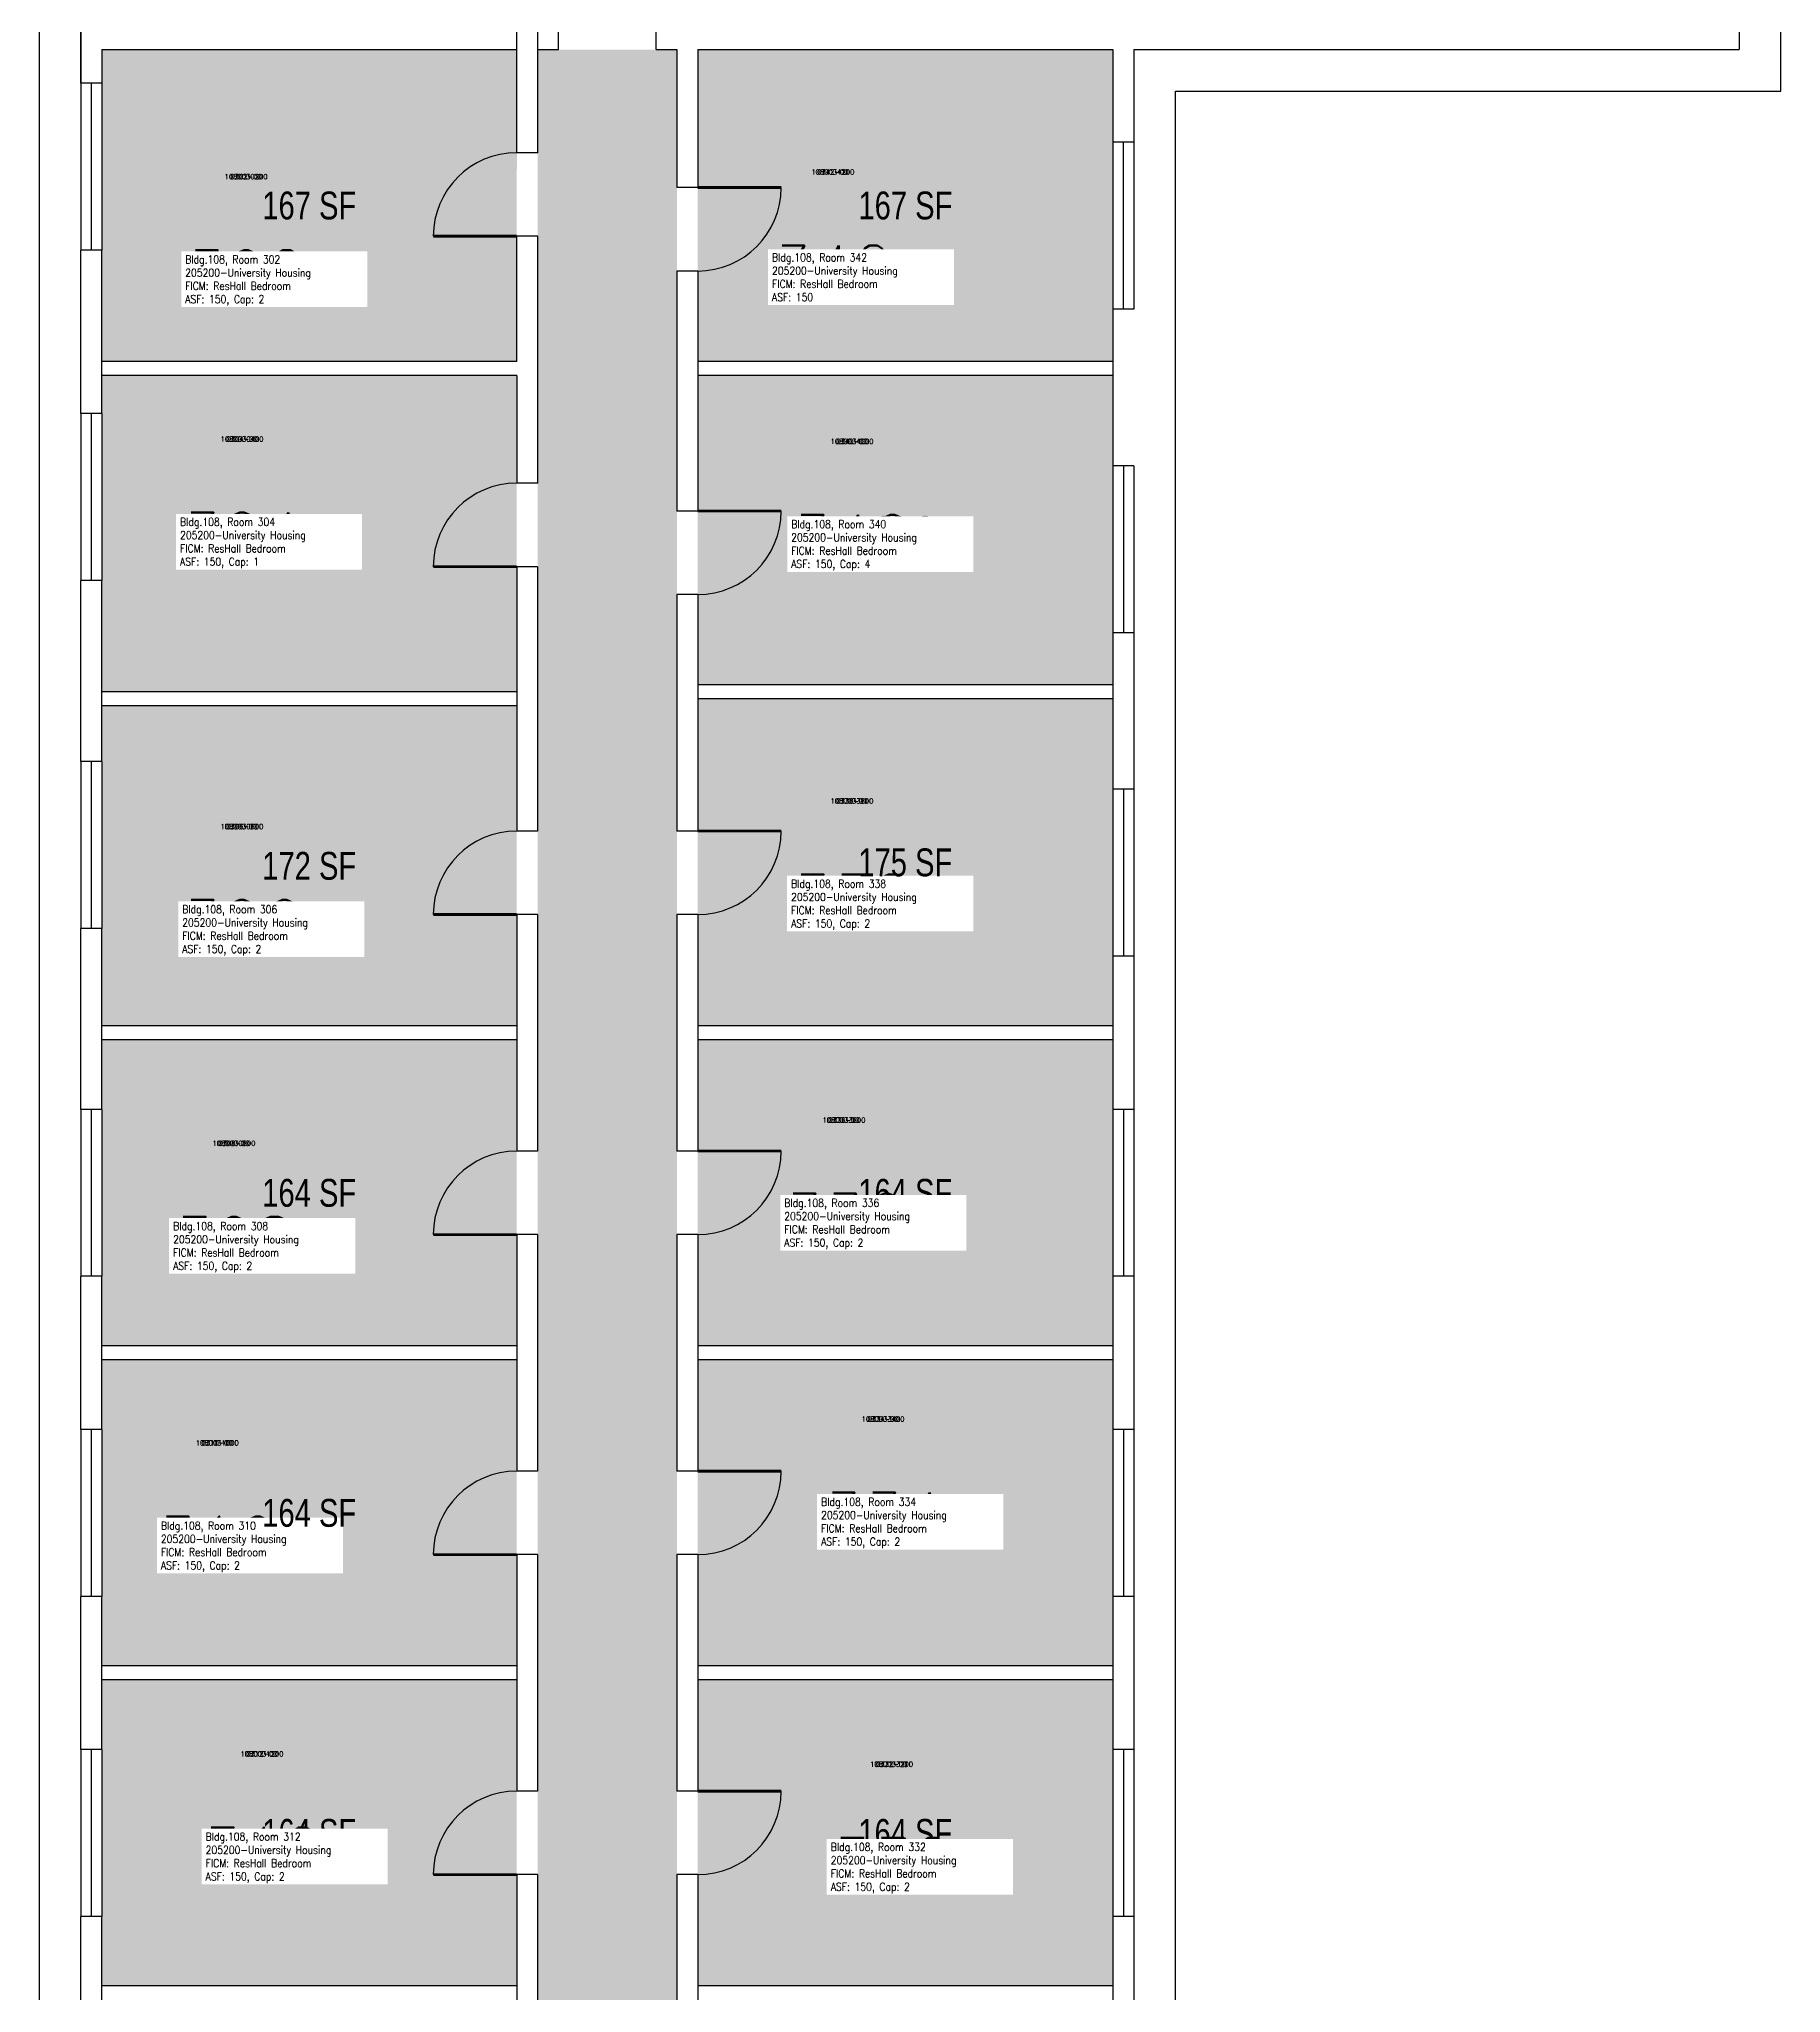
# Model space of a CAD drawing. Header units: inches. Extents: x -18 to 733, y -18 to 3747.
# Drawn here: x -18 to 733, y 938 to 1780 of the extents above; entities that cross this region are included whole.
import ezdxf
from ezdxf.enums import TextEntityAlignment as Align

# ---------------------------------------------------------------- set-up
doc = ezdxf.new("R2010")
doc.units = ezdxf.units.IN
doc.header["$LTSCALE"] = 0.25
doc.header["$MEASUREMENT"] = 0
for name, color, linetype in [('A-DOOR', 2, 'CONTINUOUS'), ('A-GLAZ', 1, 'CONTINUOUS'), ('A-GLAZ-SILL', 2, 'CONTINUOUS'), ('A-IDEN-RNUM', 7, 'CONTINUOUS'), ('A-IDEN-SNUM', 4, 'CONTINUOUS'), ('A-IDEN-VNUM', 4, 'CONTINUOUS'), ('A-ROOF', 2, 'CONTINUOUS'), ('A-WALL', 5, 'CONTINUOUS'), ('AREA-TEXT', 3, 'CONTINUOUS'), ('Rooms-Category-Color', 7, 'CONTINUOUS'), ('Rooms-College-Color', 7, 'CONTINUOUS'), ('Rooms-Department-Color', 7, 'CONTINUOUS'), ('Rooms-Division-Color', 7, 'CONTINUOUS'), ('Rooms-Information', 7, 'CONTINUOUS')]:
    doc.layers.add(name, color=color, linetype=linetype)
doc.styles.add('AREA', font='arial.ttf', dxfattribs={"width": 0.75, "height": 24})
doc.styles.add('ROOMSNUMBER', font='SIMPLEX.shx', dxfattribs={"height": 0.18})
doc.styles.add('ROOMVNUMBER', font='simplex.shx', dxfattribs={"width": 0.85})

msp = doc.modelspace()

# ---------------------------------------------------------------- hatches: boundary and pattern name
at = {"layer": 'Rooms-Category-Color', "true_color": 0x728ef3}
for points in [[(188, 1776), (9, 1776), (9, 1747.99), (9, 1675.99), (9, 1641.5), (187.96, 1641.5)], [(445.08, 1666.5), (445.08, 1738.5), (445.08, 1776), (266.04, 1776), (265.96, 1641.5), (445, 1641.5)], [(187.96, 1635.5), (9, 1635.5), (9, 1605.5), (9, 1533.5), (9, 1499.01), (187.96, 1499.01)], [(445, 1526), (445, 1598), (445, 1635.5), (265.96, 1635.5), (265.96, 1502.01), (445, 1502.01)], [(187.96, 1493.01), (9, 1493.01), (9, 1469.01), (9, 1397.01), (9, 1355), (187.96, 1355)], [(445, 1385), (445, 1457), (445, 1496.01), (265.96, 1496), (265.96, 1355), (445, 1355)], [(187.96, 1349), (9, 1349), (9, 1319), (9, 1247), (9, 1217), (187.96, 1217)], [(445, 1247), (445, 1319), (445, 1349), (265.96, 1349), (265.96, 1217), (445, 1217)], [(187.96, 1211), (9, 1211), (9, 1181), (9, 1109), (9, 1079), (187.96, 1079)], [(445, 1109), (445, 1181), (445, 1211), (265.96, 1211), (265.96, 1079), (445, 1079)], [(187.96, 1073), (9, 1073), (9, 1043), (9, 971), (9, 941), (187.96, 941)], [(445, 971), (445, 1043), (445, 1073), (265.96, 1073), (265.96, 941), (445, 941)]]:
    msp.add_hatch(color=171, dxfattribs=at).paths.add_polyline_path(points)
at = {"layer": 'Rooms-Category-Color', "true_color": 0xadadad}
msp.add_hatch(color=253, dxfattribs=at).paths.add_polyline_path([(257.04, 1776), (196.96, 1776), (196.96, 1773), (196.96, 155), (197, 155), (197, 9), (257, 9), (256.96, 527), (268.96, 527), (268.96, 556), (256.96, 556)])
at = {"layer": 'Rooms-College-Color', "true_color": 0xadadad}
for points in [[(188, 1776), (9, 1776), (9, 1747.99), (9, 1675.99), (9, 1641.5), (187.96, 1641.5)], [(257.04, 1776), (196.96, 1776), (196.96, 1773), (196.96, 155), (197, 155), (197, 9), (257, 9), (256.96, 527), (268.96, 527), (268.96, 556), (256.96, 556)], [(445.08, 1666.5), (445.08, 1738.5), (445.08, 1776), (266.04, 1776), (265.96, 1641.5), (445, 1641.5)], [(187.96, 1635.5), (9, 1635.5), (9, 1605.5), (9, 1533.5), (9, 1499.01), (187.96, 1499.01)], [(445, 1526), (445, 1598), (445, 1635.5), (265.96, 1635.5), (265.96, 1502.01), (445, 1502.01)], [(187.96, 1493.01), (9, 1493.01), (9, 1469.01), (9, 1397.01), (9, 1355), (187.96, 1355)], [(445, 1385), (445, 1457), (445, 1496.01), (265.96, 1496), (265.96, 1355), (445, 1355)], [(187.96, 1349), (9, 1349), (9, 1319), (9, 1247), (9, 1217), (187.96, 1217)], [(445, 1247), (445, 1319), (445, 1349), (265.96, 1349), (265.96, 1217), (445, 1217)], [(187.96, 1211), (9, 1211), (9, 1181), (9, 1109), (9, 1079), (187.96, 1079)], [(445, 1109), (445, 1181), (445, 1211), (265.96, 1211), (265.96, 1079), (445, 1079)], [(187.96, 1073), (9, 1073), (9, 1043), (9, 971), (9, 941), (187.96, 941)], [(445, 971), (445, 1043), (445, 1073), (265.96, 1073), (265.96, 941), (445, 941)]]:
    msp.add_hatch(color=253, dxfattribs=at).paths.add_polyline_path(points)
at = {"layer": 'Rooms-Department-Color', "true_color": 0x604aed}
for points in [[(188, 1776), (9, 1776), (9, 1747.99), (9, 1675.99), (9, 1641.5), (187.96, 1641.5)], [(445.08, 1666.5), (445.08, 1738.5), (445.08, 1776), (266.04, 1776), (265.96, 1641.5), (445, 1641.5)], [(187.96, 1635.5), (9, 1635.5), (9, 1605.5), (9, 1533.5), (9, 1499.01), (187.96, 1499.01)], [(445, 1526), (445, 1598), (445, 1635.5), (265.96, 1635.5), (265.96, 1502.01), (445, 1502.01)], [(187.96, 1493.01), (9, 1493.01), (9, 1469.01), (9, 1397.01), (9, 1355), (187.96, 1355)], [(445, 1385), (445, 1457), (445, 1496.01), (265.96, 1496), (265.96, 1355), (445, 1355)], [(187.96, 1349), (9, 1349), (9, 1319), (9, 1247), (9, 1217), (187.96, 1217)], [(445, 1247), (445, 1319), (445, 1349), (265.96, 1349), (265.96, 1217), (445, 1217)], [(187.96, 1211), (9, 1211), (9, 1181), (9, 1109), (9, 1079), (187.96, 1079)], [(445, 1109), (445, 1181), (445, 1211), (265.96, 1211), (265.96, 1079), (445, 1079)], [(187.96, 1073), (9, 1073), (9, 1043), (9, 971), (9, 941), (187.96, 941)], [(445, 971), (445, 1043), (445, 1073), (265.96, 1073), (265.96, 941), (445, 941)]]:
    msp.add_hatch(color=173, dxfattribs=at).paths.add_polyline_path(points)
at = {"layer": 'Rooms-Department-Color', "true_color": 0xacacac}
msp.add_hatch(color=253, dxfattribs=at).paths.add_polyline_path([(257.04, 1776), (196.96, 1776), (196.96, 1773), (196.96, 155), (197, 155), (197, 9), (257, 9), (256.96, 527), (268.96, 527), (268.96, 556), (256.96, 556)])
at = {"layer": 'Rooms-Division-Color', "true_color": 0x604aed}
for points in [[(188, 1776), (9, 1776), (9, 1747.99), (9, 1675.99), (9, 1641.5), (187.96, 1641.5)], [(445.08, 1666.5), (445.08, 1738.5), (445.08, 1776), (266.04, 1776), (265.96, 1641.5), (445, 1641.5)], [(187.96, 1635.5), (9, 1635.5), (9, 1605.5), (9, 1533.5), (9, 1499.01), (187.96, 1499.01)], [(445, 1526), (445, 1598), (445, 1635.5), (265.96, 1635.5), (265.96, 1502.01), (445, 1502.01)], [(187.96, 1493.01), (9, 1493.01), (9, 1469.01), (9, 1397.01), (9, 1355), (187.96, 1355)], [(445, 1385), (445, 1457), (445, 1496.01), (265.96, 1496), (265.96, 1355), (445, 1355)], [(187.96, 1349), (9, 1349), (9, 1319), (9, 1247), (9, 1217), (187.96, 1217)], [(445, 1247), (445, 1319), (445, 1349), (265.96, 1349), (265.96, 1217), (445, 1217)], [(187.96, 1211), (9, 1211), (9, 1181), (9, 1109), (9, 1079), (187.96, 1079)], [(445, 1109), (445, 1181), (445, 1211), (265.96, 1211), (265.96, 1079), (445, 1079)], [(187.96, 1073), (9, 1073), (9, 1043), (9, 971), (9, 941), (187.96, 941)], [(445, 971), (445, 1043), (445, 1073), (265.96, 1073), (265.96, 941), (445, 941)]]:
    msp.add_hatch(color=173, dxfattribs=at).paths.add_polyline_path(points)
at = {"layer": 'Rooms-Division-Color', "true_color": 0xadadad}
msp.add_hatch(color=253, dxfattribs=at).paths.add_polyline_path([(257.04, 1776), (196.96, 1776), (196.96, 1773), (196.96, 155), (197, 155), (197, 9), (257, 9), (256.96, 527), (268.96, 527), (268.96, 556), (256.96, 556)])

# ---------------------------------------------------------------- linework, layer by layer
at = {"layer": 'A-DOOR', "const_width": 1.2}
for points in [[(265.96, 1716.49), (301.96, 1716.49)], [(187.96, 1695.49), (151.96, 1695.49)], [(265.96, 1577), (301.96, 1577)], [(187.96, 1553), (151.96, 1553)], [(265.96, 1439), (301.96, 1439)], [(187.96, 1403), (151.96, 1403)], [(265.96, 1301), (301.96, 1301)], [(187.96, 1265), (151.96, 1265)], [(265.96, 1163), (301.96, 1163)], [(187.96, 1127), (151.96, 1127)], [(265.96, 1025), (301.96, 1025)], [(187.96, 989), (151.96, 989)]]:
    msp.add_lwpolyline(points, dxfattribs=at)
at = {"layer": 'A-DOOR'}
for centre, start, end in [((187.96, 1695.49), 90, 180), ((265.96, 1716.49), 270, 360), ((187.96, 1553), 90, 180), ((265.96, 1577), 270, 360), ((187.96, 1403), 90, 180), ((265.96, 1439), 270, 360), ((187.96, 1265), 90, 180), ((265.96, 1301), 270, 360), ((187.96, 1127), 90, 180), ((265.96, 1163), 270, 360), ((187.96, 989), 90, 180), ((265.96, 1025), 270, 360)]:
    msp.add_arc(centre, 36, start, end, dxfattribs=at)
at = {"layer": 'A-GLAZ'}
for p, q in [((4.49, 1761.5), (4.49, 1689.5)), ((449.47, 1735.97), (449.47, 1663.97)), ((4.5, 1689.5), (4.5, 1689.48)), ((449.5, 1663.99), (449.5, 1663.97)), ((4.49, 1619.01), (4.49, 1547.01)), ((449.5, 1596.48), (449.5, 1524.48)), ((4.5, 1547.01), (4.5, 1547)), ((4.5, 1469), (4.5, 1397)), ((449.5, 1456.98), (449.5, 1384.98)), ((4.5, 1318.98), (4.5, 1246.98)), ((449.5, 1319), (449.5, 1246.98)), ((4.5, 1180.98), (4.5, 1108.98)), ((449.5, 1180.98), (449.5, 1108.98)), ((4.5, 1042.98), (4.5, 970.98)), ((449.5, 1042.98), (449.5, 970.98))]:
    msp.add_line(p, q, dxfattribs=at)
at = {"layer": 'A-GLAZ-SILL'}
for p, q in [((0, 1761.5), (0, 1689.5)), ((9, 1761.5), (9, 1689.5)), ((445, 1735.99), (445, 1663.99)), ((454, 1735.99), (454, 1663.99)), ((0, 1619.01), (0, 1547.01)), ((9, 1619.01), (9, 1547.01)), ((445, 1596.49), (445, 1524.49)), ((454, 1596.49), (454, 1524.49)), ((0, 1469.01), (0, 1397.01)), ((9, 1469.01), (9, 1397.01)), ((445, 1457), (445, 1385)), ((454, 1457), (454, 1385)), ((0, 1319), (0, 1247)), ((9, 1319), (9, 1247)), ((445, 1319), (445, 1247)), ((454, 1319), (454, 1247)), ((0, 1181), (0, 1109)), ((9, 1181), (9, 1109)), ((445, 1181), (445, 1109)), ((454, 1181), (454, 1109)), ((0, 1043), (0, 971)), ((9, 1043), (9, 971)), ((445, 1043), (445, 971)), ((454, 1043), (454, 971))]:
    msp.add_line(p, q, dxfattribs=at)
at = {"layer": 'A-ROOF'}
msp.add_lwpolyline([(733, 1932), (660, 1932), (660, 3632), (472, 3632), (472, 3747), (170, 3747), (170, 1803), (-18, 1803), (-18, -18), (284, -18), (284, 97), (472, 97), (472, 1758), (733, 1758)], close=True, dxfattribs=at)
at = {"layer": 'A-WALL'}
for p, q in [((188, 1731.49), (188, 2122)), ((197, 1731.49), (197, 2122)), ((715, 1914), (715, 1776)), ((0, 1761.5), (0, 1785)), ((0, 1785), (0, 1761.5)), ((206.02, 1776), (206.02, 1785)), ((248.02, 1776), (248.02, 1785)), ((9, 1776), (187.96, 1776)), ((9, 1776), (188, 1776)), ((9, 1776), (9, 1761.5)), ((197, 1776), (206.02, 1776)), ((248.02, 1776), (257.04, 1776)), ((257.04, 1776), (257.04, 1716.49)), ((266.04, 1776), (266.04, 1716.49)), ((266.04, 1776), (445, 1776)), ((445, 1776), (445, 1735.99)), ((445.04, 1776), (445.08, 1776)), ((453.96, 1776), (715, 1776)), ((453.96, 1776), (453.96, 1735.99)), ((9, 1761.5), (0, 1761.5)), ((453.96, 1735.99), (445, 1735.99)), ((197, 1731.49), (187.96, 1731.49)), ((266.04, 1716.49), (257.04, 1716.49)), ((197, 1695.49), (187.96, 1695.49)), ((188, 1641.5), (188, 1695.49)), ((197, 1589), (197, 1695.49)), ((0, 1619.01), (0, 1689.5)), ((9, 1689.5), (0, 1689.5)), ((9, 1619.01), (9, 1689.5)), ((265.96, 1680.49), (256.96, 1680.49)), ((256.96, 1680.49), (256.96, 1577)), ((265.96, 1680.49), (265.96, 1577)), ((454, 1663.99), (445, 1663.99)), ((445, 1663.99), (445, 1596.49)), ((188, 1641.5), (9, 1641.5)), ((187.96, 1635.5), (9, 1635.5)), ((187.96, 1635.5), (187.96, 1589)), ((445, 1641.5), (265.96, 1641.5)), ((445, 1635.5), (265.96, 1635.5)), ((9, 1619.01), (0, 1619.01)), ((453.96, 1596.49), (445, 1596.49)), ((197, 1589), (187.96, 1589)), ((265.96, 1577), (256.96, 1577)), ((187.96, 1553), (187.96, 1439)), ((196.96, 1553), (187.96, 1553)), ((196.96, 1553), (196.96, 1439)), ((0, 1469.01), (0, 1547.01)), ((9, 1547.01), (0, 1547.01)), ((9, 1469.01), (9, 1547.01)), ((265.96, 1541), (256.96, 1541)), ((256.96, 1541), (256.96, 1439)), ((265.96, 1541), (265.96, 1439)), ((454, 1524.49), (445, 1524.49)), ((445, 1524.49), (445, 1457)), ((454, 1524.49), (454, 1457)), ((445, 1502.01), (265.96, 1502.01)), ((187.96, 1499.01), (9, 1499.01)), ((187.96, 1493.01), (9, 1493.01)), ((445, 1496.01), (265.96, 1496.01)), ((9, 1469.01), (0, 1469.01)), ((453.96, 1457), (445, 1457)), ((196.96, 1439), (187.96, 1439)), ((265.96, 1439), (256.96, 1439)), ((196.96, 1403), (187.96, 1403)), ((187.96, 1403), (187.96, 1301)), ((196.96, 1403), (196.96, 1301)), ((265.96, 1403), (256.96, 1403)), ((256.96, 1403), (256.96, 1301)), ((265.96, 1403), (265.96, 1301)), ((0, 1319), (0, 1397.01)), ((9, 1397.01), (0, 1397.01)), ((9, 1319), (9, 1397.01)), ((454, 1385), (445, 1385)), ((445, 1385), (445, 1319)), ((454, 1385), (454, 1319)), ((187.96, 1355), (9, 1355)), ((187.96, 1349), (9, 1349)), ((445, 1355), (265.96, 1355)), ((445, 1349), (265.96, 1349)), ((9, 1319), (0, 1319)), ((454, 1319), (445, 1319)), ((196.96, 1301), (187.96, 1301)), ((265.96, 1301), (256.96, 1301)), ((196.96, 1265), (187.96, 1265)), ((187.96, 1265), (187.96, 1163)), ((196.96, 1265), (196.96, 1163)), ((256.96, 1265), (256.96, 1163)), ((265.96, 1265), (256.96, 1265)), ((265.96, 1265), (265.96, 1163)), ((9, 1247), (0, 1247)), ((0, 1181), (0, 1247)), ((9, 1181), (9, 1247)), ((454, 1247), (445, 1247)), ((445, 1247), (445, 1181)), ((454, 1247), (454, 1181)), ((187.96, 1217), (9, 1217)), ((445, 1217), (265.96, 1217)), ((187.96, 1211), (9, 1211)), ((445, 1211), (265.96, 1211)), ((9, 1181), (0, 1181)), ((454, 1181), (445, 1181)), ((196.96, 1163), (187.96, 1163)), ((265.96, 1163), (256.96, 1163)), ((196.96, 1127), (187.96, 1127)), ((187.96, 1127), (187.96, 1025)), ((196.96, 1127), (196.96, 1025)), ((265.96, 1127), (256.96, 1127)), ((256.96, 1127), (256.96, 1025)), ((265.96, 1127), (265.96, 1025)), ((0, 1043), (0, 1109)), ((9, 1109), (0, 1109)), ((9, 1043), (9, 1109)), ((454, 1109), (445, 1109)), ((445, 1109), (445, 1043)), ((454, 1109), (454, 1043)), ((187.96, 1079), (9, 1079)), ((445, 1079), (265.96, 1079)), ((187.96, 1073), (9, 1073)), ((445, 1073), (265.96, 1073)), ((9, 1043), (0, 1043)), ((454, 1043), (445, 1043)), ((196.96, 1025), (187.96, 1025)), ((265.96, 1025), (256.96, 1025)), ((196.96, 989), (187.96, 989)), ((187.96, 989), (187.96, 887)), ((196.96, 989), (196.96, 887)), ((265.96, 989), (256.96, 989)), ((256.96, 989), (256.96, 923)), ((265.96, 989), (265.96, 923)), ((9, 971), (0, 971)), ((0, 905), (0, 971)), ((9, 905), (9, 971)), ((454, 971), (445, 971)), ((445, 971), (445, 782)), ((454, 971), (454, 782)), ((187.96, 941), (9, 941)), ((445, 941), (265.96, 941))]:
    msp.add_line(p, q, dxfattribs=at)

# ---------------------------------------------------------------- texts
at = {"layer": 'A-IDEN-RNUM', "style": 'ROOMSNUMBER'}
for s, p in [('0302-00', (71.24, 1721.18)), ('0342-00', (324.24, 1723.18)), ('0304-00', (69.5, 1607.99)), ('0340-00', (332.5, 1606.99)), ('0338-00', (332.46, 1451.95)), ('0306-00', (69.46, 1440.95)), ('0336-00', (329.03, 1314.34)), ('0308-00', (66.03, 1304.34)), ('0334-00', (345.88, 1185.42)), ('0310-00', (58.8, 1175.16)), ('0312-00', (78.1, 1041.06)), ('0332-00', (349.57, 1036.61))]:
    msp.add_text(s, height=2.16, dxfattribs=at).set_placement(p, align=Align.MIDDLE)
at = {"layer": 'A-IDEN-SNUM', "style": 'ROOMSNUMBER'}
for s, p in [('1080030200', (71.24, 1721.18)), ('1080034200', (324.24, 1723.18)), ('1080030400', (69.5, 1607.99)), ('1080034000', (332.5, 1606.99)), ('1080033800', (332.46, 1451.95)), ('1080030600', (69.46, 1440.95)), ('1080033600', (329.03, 1314.34)), ('1080030800', (66.03, 1304.34)), ('1080033400', (345.88, 1185.42)), ('1080031000', (58.8, 1175.16)), ('1080031200', (78.1, 1041.06)), ('1080033200', (349.57, 1036.61))]:
    msp.add_text(s, height=2.16, dxfattribs=at).set_placement(p, align=Align.MIDDLE)
at = {"layer": 'A-IDEN-VNUM', "style": 'ROOMVNUMBER', "width": 0.85}
for s, p in [('302', (71.24, 1677.49)), ('342', (324.24, 1679.49)), ('304', (69.5, 1564.31)), ('340', (332.5, 1563.31)), ('338', (332.46, 1408.27)), ('306', (69.46, 1397.27)), ('336', (329.03, 1270.66)), ('308', (66.03, 1260.66)), ('334', (345.88, 1141.74)), ('310', (58.8, 1131.48)), ('312', (78.1, 997.38)), ('332', (349.57, 992.93))]:
    msp.add_text(s, height=24, dxfattribs=at).set_placement(p, align=Align.MIDDLE)
at = {"layer": 'AREA-TEXT', "style": 'AREA', "width": 0.75}
for s, p in [('167 SF', (98.5, 1708.75)), ('167 SF', (355.52, 1708.75)), ('170 SF', (98.48, 1567.26)), ('166 SF', (355.48, 1568.75)), ('172 SF', (98.48, 1424.01)), ('175 SF', (355.48, 1425.5)), ('164 SF', (98.48, 1283)), ('164 SF', (355.48, 1283)), ('164 SF', (98.48, 1145)), ('164 SF', (355.48, 1145)), ('164 SF', (98.48, 1007)), ('164 SF', (355.48, 1007))]:
    msp.add_text(s, height=12, dxfattribs=at).set_placement(p, align=Align.MIDDLE_CENTER)

# ---------------------------------------------------------------- next in the draw order: texts
at = {"layer": 'Rooms-Information', "char_height": 3.4286, "width": 76.8, "attachment_point": 7, "style": 'ROOMVNUMBER', "bg_fill": 3, "box_fill_scale": 1.5, "bg_fill_color": 256, "bg_fill_true_color": 13158600, "bg_fill_transparency": 0}
for s, insert in [('Bldg.108, Room 302^M^J205200-University Housing^M^JFICM: ResHall Bedroom^M^JASF: 150, Cap: 2', (45.01, 1665.49)), ('Bldg.108, Room 342^M^J205200-University Housing^M^JFICM: ResHall Bedroom^M^JASF: 150', (298.01, 1667.49)), ('Bldg.108, Room 304^M^J205200-University Housing^M^JFICM: ResHall Bedroom^M^JASF: 150, Cap: 1', (42.78, 1552.31)), ('Bldg.108, Room 340^M^J205200-University Housing^M^JFICM: ResHall Bedroom^M^JASF: 150, Cap: 4', (306.27, 1551.31)), ('Bldg.108, Room 338^M^J205200-University Housing^M^JFICM: ResHall Bedroom^M^JASF: 150, Cap: 2', (306.23, 1396.27)), ('Bldg.108, Room 306^M^J205200-University Housing^M^JFICM: ResHall Bedroom^M^JASF: 150, Cap: 2', (43.72, 1385.27)), ('Bldg.108, Room 336^M^J205200-University Housing^M^JFICM: ResHall Bedroom^M^JASF: 150, Cap: 2', (303.29, 1258.66)), ('Bldg.108, Room 308^M^J205200-University Housing^M^JFICM: ResHall Bedroom^M^JASF: 150, Cap: 2', (39.8, 1248.66)), ('Bldg.108, Room 334^M^J205200-University Housing^M^JFICM: ResHall Bedroom^M^JASF: 150, Cap: 2', (319.17, 1129.74)), ('Bldg.108, Room 310^M^J205200-University Housing^M^JFICM: ResHall Bedroom^M^JASF: 150, Cap: 2', (34.51, 1119.48)), ('Bldg.108, Room 312^M^J205200-University Housing^M^JFICM: ResHall Bedroom^M^JASF: 150, Cap: 2', (53.81, 985.38)), ('Bldg.108, Room 332^M^J205200-University Housing^M^JFICM: ResHall Bedroom^M^JASF: 150, Cap: 2', (323.34, 980.93))]:
    msp.add_mtext(s, dxfattribs=dict(at, insert=insert))

doc.saveas('drawing.dxf')
